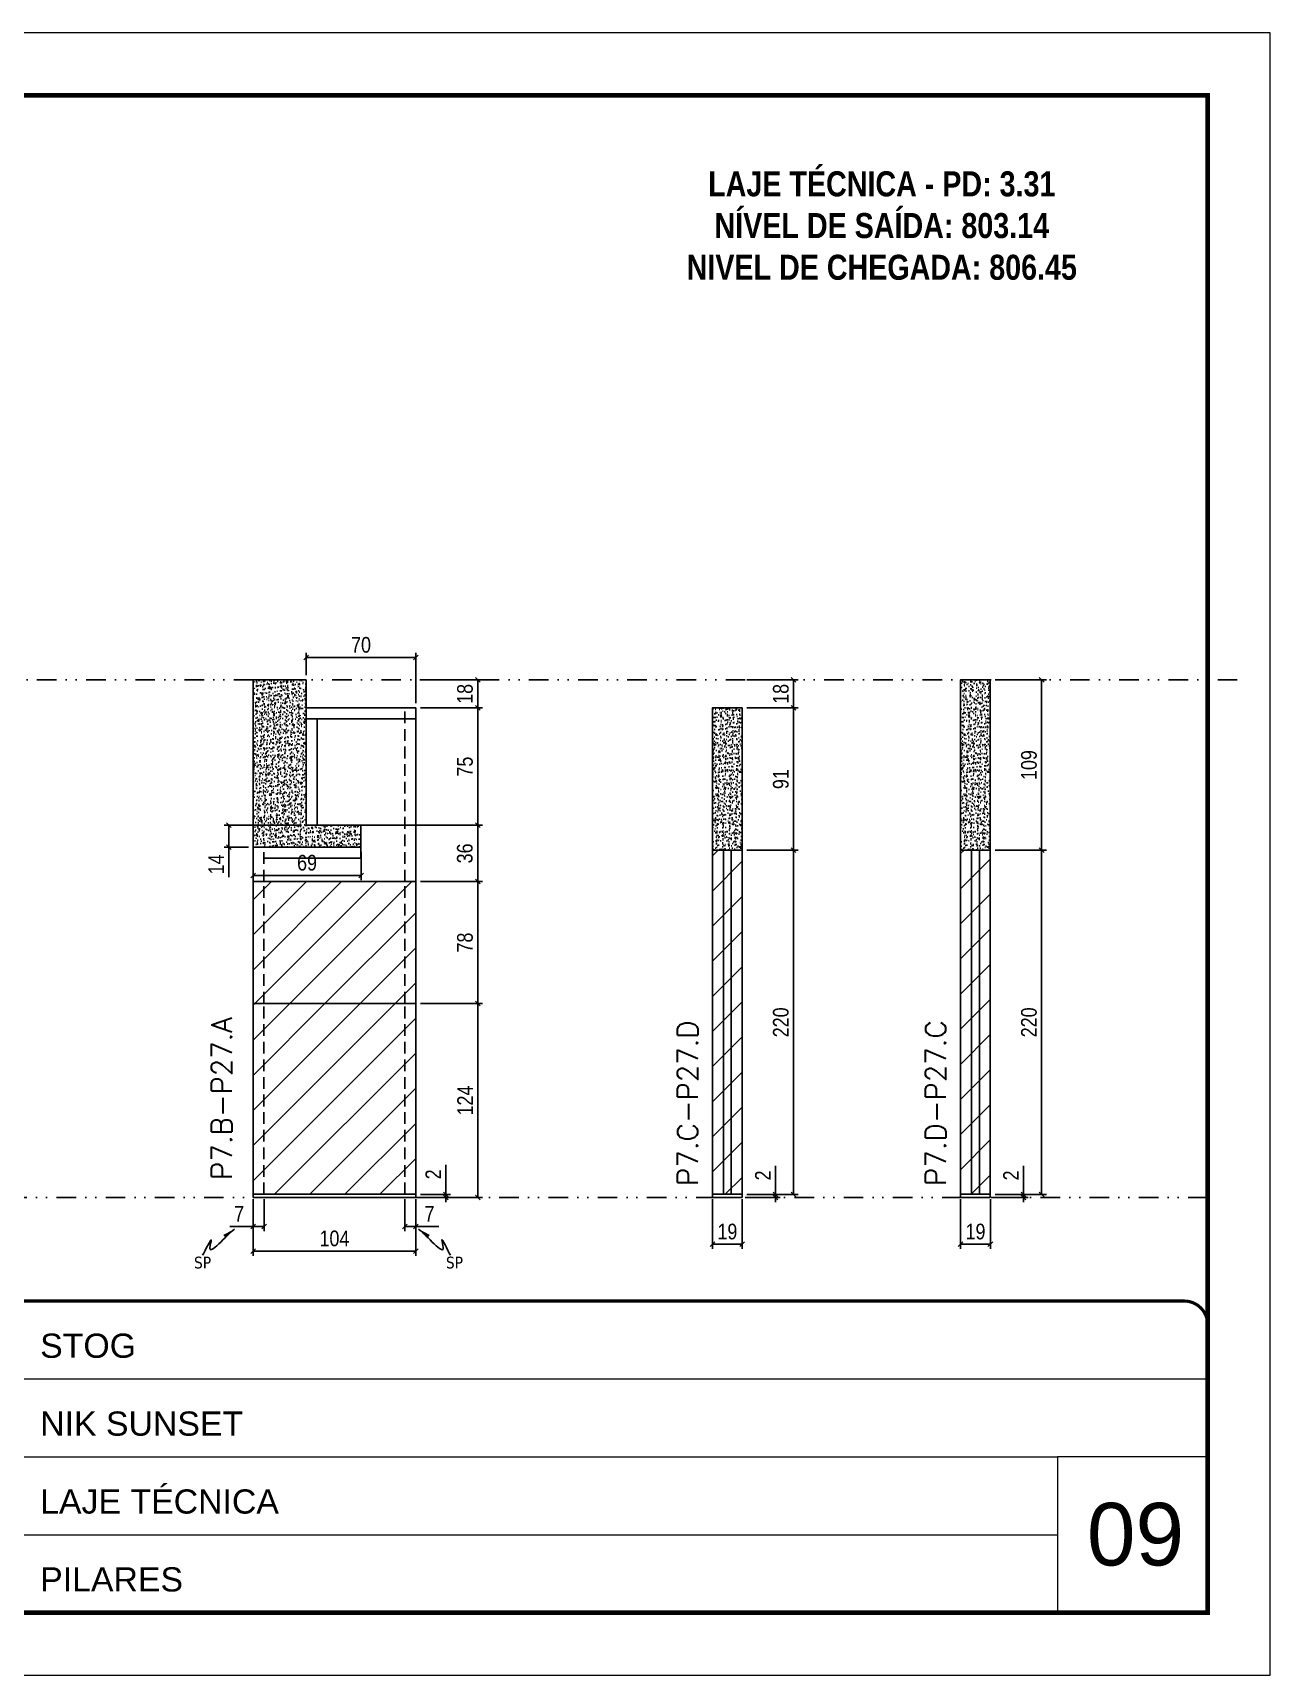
# Model space of a CAD drawing. Extents: x 808 to 7089, y -98 to 17032.
# Drawn here: x 1502 to 2293, y 13685 to 14735 of the extents above; entities that cross this region are included whole.
import ezdxf

# ---------------------------------------------------------------- set-up
doc = ezdxf.new("R2010")
doc.units = 0
for name, pattern in [('CONTINUO', [0]), ('DASHED', [0.75, 0.5, -0.25]), ('DIVIDE2', [0.625, 0.25, -0.125, 0, -0.125, 0, -0.125]), ('HIDDEN', [0.375, 0.25, -0.125])]:
    doc.linetypes.add(name, pattern=pattern)
for name, color, linetype, lineweight in [('CARIMBO', 255, 'Continuous', 9), ('Folhas', 255, 'Continuous', 9), ('REAPROVEITAMENTO', 251, 'Continuous', 9), ('SARRAFO DE PRESSAO', 251, 'DASHED', 9), ('Texto Seção', 7, 'Continuous', 15)]:
    doc.layers.add(name, color=color, linetype=linetype, lineweight=lineweight)
for name, color, linetype in [('COTA', 241, 'Continuous'), ('NOMENCLATURA', 7, 'Continuous'), ('Nível', 160, 'Continuous'), ('Painéis', 200, 'Continuous'), ('SARR_2.2x7', 40, 'Continuous'), ('Sarrafo de Pressão', 42, 'HIDDEN'), ('texto', 7, 'Continuous')]:
    doc.layers.add(name, color=color, linetype=linetype)
doc.styles.add('ARIAL', font='arial.ttf')
doc.styles.add('COTA TECNICA', font='techl___.ttf', dxfattribs={"height": 10})
doc.styles.add('COTA TECNICA-50', font='techl___.ttf', dxfattribs={"height": 10})
doc.styles.add('REGUA-120', font='ROMANS.shx', dxfattribs={"height": 15})
doc.styles.add('ROMANC', font='techb___.ttf', dxfattribs={"height": 2.5})
doc.styles.get("Standard").update_dxf_attribs({"font": 'arial.ttf'})
doc.dimstyles.new('COTA PAINEL-50', dxfattribs={"dimtxt": 10, "dimasz": 3, "dimexe": 3, "dimexo": 3, "dimgap": 3, "dimtad": 1, "dimdec": 1, "dimzin": 12, "dimdsep": 46, "dimtxsty": 'COTA TECNICA-50', "dimblk1": 'OBLIQUE', "dimblk2": 'OBLIQUE', "dimsah": 1, "dimcen": 0.9, "dimclrd": 4, "dimclre": 4, "dimclrt": 240, "dimadec": 1, "dimazin": 3, "dimtfac": 1, "dimtdec": 1, "dimtmove": 0, "dimatfit": 3, "dimfxl": 1, "dimtolj": 1, "dimtzin": 12, "dimarcsym": 0})
doc.dimstyles.new('PAINEL', dxfattribs={"dimtxt": 10, "dimasz": 3, "dimexe": 3, "dimexo": 3, "dimgap": 3, "dimtad": 1, "dimdec": 1, "dimzin": 12, "dimdsep": 46, "dimtxsty": 'COTA TECNICA', "dimblk1": 'OBLIQUE', "dimblk2": 'OBLIQUE', "dimsah": 1, "dimcen": 0.9, "dimclrd": 4, "dimclre": 4, "dimclrt": 240, "dimadec": 1, "dimazin": 3, "dimtfac": 1, "dimtdec": 1, "dimtmove": 0, "dimatfit": 3, "dimfxl": 1, "dimtolj": 1, "dimtzin": 12, "dimarcsym": 0})
doc.dimstyles.get("Standard").update_dxf_attribs({"dimtxt": 0.18, "dimasz": 0.18, "dimexe": 0.18, "dimexo": 0.0625, "dimgap": 0.09, "dimtad": 0, "dimtih": 1, "dimtoh": 1, "dimdec": 4, "dimzin": 0, "dimdsep": 46, "dimtxsty": 'Standard', "dimcen": 0.09, "dimadec": 0, "dimazin": 0, "dimtfac": 1, "dimtdec": 4, "dimtofl": 0, "dimtmove": 0, "dimatfit": 3, "dimfxl": 1, "dimtolj": 1, "dimtzin": 0, "dimarcsym": 0})
pattern_1 = [(45, (-2887.884, -1148.575), (-11.22532, 11.22532), [])]
pattern_2 = [(45, (-3183.5, -1148.575), (-11.22532, 11.22532), [])]

# ---------------------------------------------------------------- blocks, each defined once
blk = doc.blocks.new('9999999999')
at = {"color": 30, "linetype": 'CONTINUO'}
for p, q in [((98564.6, 34379.6), (99584, 34379.6)), ((98564.6, 34329.8), (99488, 34329.8)), ((99584, 34329.8), (99488, 34329.8)), ((99488, 34329.8), (99488, 34230.2)), ((98564.6, 34280), (99488, 34280))]:
    blk.add_line(p, q, dxfattribs=at)
at = {"color": 30, "linetype": 'CONTINUO', "const_width": 2}
blk.add_lwpolyline([(99584, 34230.2), (99584, 34414.4, 0.414214), (99569, 34429.4), (98229, 34429.4, 0.414214), (98214, 34414.4), (98214, 34245.2, 0.414214), (98229, 34230.2), (99584, 34230.2)], format="xyb", dxfattribs=at)
at = {"layer": 'Folhas'}
blk.add_lwpolyline([(98139, 34190.2), (99624, 34190.2), (99624, 35240.2), (98139, 35240.2)], close=True, dxfattribs=at)
at = {"layer": 'Folhas', "color": 30, "const_width": 3}
blk.add_lwpolyline([(98214, 34230.2), (99584, 34230.2), (99584, 35200.2), (98214, 35200.2)], close=True, dxfattribs=at)
at = {"color": 7, "linetype": 'Continuous', "ltscale": 5, "style": 'ARIAL'}
for s, height, p in [('STOG', 15.48, (98837.7, 34393.1)), ('NIK SUNSET', 15.48, (98837.7, 34343.3)), ('LAJE TÉCNICA', 15.483, (98837.7, 34293.5)), ('PILARES', 15.48, (98837.7, 34243.7))]:
    blk.add_text(s, height=height, dxfattribs=at).set_placement(p)
blk = doc.blocks.new('_Oblique')
at = {"color": 0, "linetype": 'ByBlock', "lineweight": -2}
blk.add_line((-0.5, -0.5), (0.5, 0.5), dxfattribs=at)
blk = doc.blocks.new('*D163')
at = {"layer": 'COTA', "color": 4, "lineweight": -2, "transparency": 16777216}
for p, q in [((1936.7, 13989.7), (1936.7, 13957.8)), ((1955.7, 13989.7), (1955.7, 13957.8)), ((1936.7, 13960.8), (1955.7, 13960.8))]:
    blk.add_line(p, q, dxfattribs=at)
at = {"layer": 'Defpoints', "color": 0, "transparency": 16777216}
for p in [(1936.7, 13992.7), (1955.7, 13992.7), (1955.7, 13960.8)]:
    blk.add_point(p, dxfattribs=at)
at = {"layer": 'COTA', "color": 4, "lineweight": -2, "transparency": 16777216, "xscale": 3, "yscale": 3, "zscale": 3, "rotation": 180}
blk.add_blockref('_Oblique', (1936.7, 13960.8), dxfattribs=at)
at = {"layer": 'COTA', "color": 4, "lineweight": -2, "transparency": 16777216, "xscale": 3, "yscale": 3, "zscale": 3}
blk.add_blockref('_Oblique', (1955.7, 13960.8), dxfattribs=at)
at = {"layer": 'COTA', "color": 240, "transparency": 16777216, "insert": (1946.2, 13968.9), "char_height": 10, "attachment_point": 5, "style": 'COTA TECNICA'}
blk.add_mtext('\\A1;19', dxfattribs=at)
blk = doc.blocks.new('*D164')
at = {"layer": 'COTA', "color": 4, "lineweight": -2, "transparency": 16777216}
for p, q in [((1958.7, 14212.7), (1991.5, 14212.7)), ((1988.5, 13992.7), (1988.5, 14212.7)), ((1958.7, 13992.7), (1991.5, 13992.7))]:
    blk.add_line(p, q, dxfattribs=at)
at = {"layer": 'Defpoints', "color": 0, "transparency": 16777216}
for p in [(1955.7, 14212.7), (1988.5, 14212.7), (1955.7, 13992.7)]:
    blk.add_point(p, dxfattribs=at)
at = {"layer": 'COTA', "color": 4, "lineweight": -2, "transparency": 16777216, "xscale": 3, "yscale": 3, "zscale": 3}
for p, rotation in [((1988.5, 14212.7), 90), ((1988.5, 13992.7), 270)]:
    blk.add_blockref('_Oblique', p, dxfattribs=dict(at, rotation=rotation))
at = {"layer": 'COTA', "color": 240, "transparency": 16777216, "insert": (1980.4, 14102.7), "char_height": 10, "attachment_point": 5, "rotation": 90, "style": 'COTA TECNICA'}
blk.add_mtext('\\A1;220', dxfattribs=at)
blk = doc.blocks.new('*D165')
at = {"layer": 'COTA', "color": 4, "lineweight": -2, "transparency": 16777216}
for p, q in [((1976.9, 13992.7), (1976.9, 14010.9)), ((1958.7, 13992.7), (1979.9, 13992.7)), ((1958.7, 13990.7), (1979.9, 13990.7)), ((1976.9, 13990.7), (1976.9, 13992.7)), ((1976.9, 13990.7), (1976.9, 13987.7))]:
    blk.add_line(p, q, dxfattribs=at)
at = {"layer": 'Defpoints', "color": 0, "transparency": 16777216}
for p in [(1955.7, 13992.7), (1955.7, 13990.7), (1976.9, 13992.7)]:
    blk.add_point(p, dxfattribs=at)
at = {"layer": 'COTA', "color": 4, "lineweight": -2, "transparency": 16777216, "xscale": 3, "yscale": 3, "zscale": 3}
for p, rotation in [((1976.9, 13992.7), 270), ((1976.9, 13990.7), 90)]:
    blk.add_blockref('_Oblique', p, dxfattribs=dict(at, rotation=rotation))
at = {"layer": 'COTA', "color": 240, "transparency": 16777216, "insert": (1968.9, 14004.8), "char_height": 10, "attachment_point": 5, "rotation": 90, "style": 'COTA TECNICA-50'}
blk.add_mtext('\\A1;2', dxfattribs=at)
blk = doc.blocks.new('*D148')
at = {"layer": 'COTA', "color": 4, "lineweight": -2, "transparency": 16777216}
for p, q in [((1643, 13989.7), (1643, 13953.4)), ((1747, 13989.7), (1747, 13953.4)), ((1643, 13956.4), (1747, 13956.4))]:
    blk.add_line(p, q, dxfattribs=at)
at = {"layer": 'Defpoints', "color": 0, "transparency": 16777216}
for p in [(1643, 13992.7), (1747, 13992.7), (1747, 13956.4)]:
    blk.add_point(p, dxfattribs=at)
at = {"layer": 'COTA', "color": 4, "lineweight": -2, "transparency": 16777216, "xscale": 3, "yscale": 3, "zscale": 3, "rotation": 180}
blk.add_blockref('_Oblique', (1643, 13956.4), dxfattribs=at)
at = {"layer": 'COTA', "color": 4, "lineweight": -2, "transparency": 16777216, "xscale": 3, "yscale": 3, "zscale": 3}
blk.add_blockref('_Oblique', (1747, 13956.4), dxfattribs=at)
at = {"layer": 'COTA', "color": 240, "transparency": 16777216, "insert": (1695, 13964.5), "char_height": 10, "attachment_point": 5, "style": 'COTA TECNICA'}
blk.add_mtext('\\A1;104', dxfattribs=at)
blk = doc.blocks.new('*D149')
at = {"layer": 'COTA', "color": 4, "lineweight": -2, "transparency": 16777216}
for p, q in [((1643, 13987.7), (1643, 13969.2)), ((1650, 13989.7), (1650, 13969.2)), ((1643, 13972.2), (1628.2, 13972.2)), ((1650, 13972.2), (1643, 13972.2))]:
    blk.add_line(p, q, dxfattribs=at)
at = {"layer": 'Defpoints', "color": 0, "transparency": 16777216}
for p in [(1643, 13990.7), (1650, 13992.7), (1643, 13972.2)]:
    blk.add_point(p, dxfattribs=at)
at = {"layer": 'COTA', "color": 4, "lineweight": -2, "transparency": 16777216, "xscale": 3, "yscale": 3, "zscale": 3, "rotation": 180}
blk.add_blockref('_Oblique', (1643, 13972.2), dxfattribs=at)
at = {"layer": 'COTA', "color": 4, "lineweight": -2, "transparency": 16777216, "xscale": 3, "yscale": 3, "zscale": 3}
blk.add_blockref('_Oblique', (1650, 13972.2), dxfattribs=at)
at = {"layer": 'COTA', "color": 240, "transparency": 16777216, "insert": (1634.1, 13980.3), "char_height": 10, "attachment_point": 5, "style": 'COTA TECNICA-50'}
blk.add_mtext('\\A1;7', dxfattribs=at)
blk = doc.blocks.new('*D150')
at = {"layer": 'COTA', "color": 4, "lineweight": -2, "transparency": 16777216}
for p, q in [((1740, 13989.7), (1740, 13969.2)), ((1747, 13987.7), (1747, 13969.2)), ((1740, 13972.2), (1747, 13972.2)), ((1747, 13972.2), (1761.7, 13972.2))]:
    blk.add_line(p, q, dxfattribs=at)
at = {"layer": 'Defpoints', "color": 0, "transparency": 16777216}
for p in [(1740, 13992.7), (1747, 13990.7), (1747, 13972.2)]:
    blk.add_point(p, dxfattribs=at)
at = {"layer": 'COTA', "color": 4, "lineweight": -2, "transparency": 16777216, "xscale": 3, "yscale": 3, "zscale": 3, "rotation": 180}
blk.add_blockref('_Oblique', (1740, 13972.2), dxfattribs=at)
at = {"layer": 'COTA', "color": 4, "lineweight": -2, "transparency": 16777216, "xscale": 3, "yscale": 3, "zscale": 3}
blk.add_blockref('_Oblique', (1747, 13972.2), dxfattribs=at)
at = {"layer": 'COTA', "color": 240, "transparency": 16777216, "insert": (1755.8, 13980.3), "char_height": 10, "attachment_point": 5, "style": 'COTA TECNICA-50'}
blk.add_mtext('\\A1;7', dxfattribs=at)
blk = doc.blocks.new('*D151')
at = {"layer": 'COTA', "color": 4, "linetype": 'ByBlock', "lineweight": -2, "transparency": 16777216}
for p, q in [((1750, 14114.7), (1789.6, 14114.7)), ((1786.6, 13990.7), (1786.6, 14114.7)), ((1750, 13990.7), (1789.6, 13990.7))]:
    blk.add_line(p, q, dxfattribs=at)
at = {"layer": 'Defpoints', "color": 0, "linetype": 'ByBlock', "transparency": 16777216}
for p in [(1747, 14114.7), (1786.6, 14114.7), (1747, 13990.7)]:
    blk.add_point(p, dxfattribs=at)
at = {"layer": 'COTA', "color": 4, "linetype": 'ByBlock', "lineweight": -2, "transparency": 16777216, "xscale": 3, "yscale": 3, "zscale": 3}
for p, rotation in [((1786.6, 14114.7), 90), ((1786.6, 13990.7), 270)]:
    blk.add_blockref('_Oblique', p, dxfattribs=dict(at, rotation=rotation))
at = {"layer": 'COTA', "color": 240, "linetype": 'ByBlock', "transparency": 16777216, "insert": (1778.5, 14052.7), "char_height": 10, "attachment_point": 5, "rotation": 90, "style": 'COTA TECNICA'}
blk.add_mtext('\\A1;124', dxfattribs=at)
blk = doc.blocks.new('*D152')
at = {"layer": 'COTA', "color": 4, "lineweight": -2, "transparency": 16777216}
for p, q in [((1766.2, 13992.7), (1766.2, 14011.5)), ((1750, 13992.7), (1769.2, 13992.7)), ((1750, 13990.7), (1769.2, 13990.7)), ((1766.2, 13990.7), (1766.2, 13992.7)), ((1766.2, 13990.7), (1766.2, 13987.7))]:
    blk.add_line(p, q, dxfattribs=at)
at = {"layer": 'Defpoints', "color": 0, "transparency": 16777216}
for p in [(1747, 13992.7), (1747, 13990.7), (1766.2, 13990.7)]:
    blk.add_point(p, dxfattribs=at)
at = {"layer": 'COTA', "color": 4, "lineweight": -2, "transparency": 16777216, "xscale": 3, "yscale": 3, "zscale": 3}
for p, rotation in [((1766.2, 13992.7), 270), ((1766.2, 13990.7), 90)]:
    blk.add_blockref('_Oblique', p, dxfattribs=dict(at, rotation=rotation))
at = {"layer": 'COTA', "color": 240, "transparency": 16777216, "insert": (1758.2, 14005.5), "char_height": 10, "attachment_point": 5, "rotation": 90, "style": 'COTA TECNICA-50'}
blk.add_mtext('\\A1;2', dxfattribs=at)
blk = doc.blocks.new('*D153')
at = {"layer": 'COTA', "color": 4, "linetype": 'ByBlock', "lineweight": -2, "transparency": 16777216}
for p, q in [((1750, 14114.7), (1789.6, 14114.7)), ((1786.6, 13990.7), (1786.6, 14114.7)), ((1750, 13990.7), (1789.6, 13990.7))]:
    blk.add_line(p, q, dxfattribs=at)
at = {"layer": 'Defpoints', "color": 0, "linetype": 'ByBlock', "transparency": 16777216}
for p in [(1747, 14114.7), (1786.6, 14114.7), (1747, 13990.7)]:
    blk.add_point(p, dxfattribs=at)
at = {"layer": 'COTA', "color": 4, "linetype": 'ByBlock', "lineweight": -2, "transparency": 16777216, "xscale": 3, "yscale": 3, "zscale": 3}
for p, rotation in [((1786.6, 14114.7), 90), ((1786.6, 13990.7), 270)]:
    blk.add_blockref('_Oblique', p, dxfattribs=dict(at, rotation=rotation))
at = {"layer": 'COTA', "color": 240, "linetype": 'ByBlock', "transparency": 16777216, "insert": (1778.5, 14052.7), "char_height": 10, "attachment_point": 5, "rotation": 90, "style": 'COTA TECNICA'}
blk.add_mtext('\\A1;124', dxfattribs=at)
blk = doc.blocks.new('*D154')
at = {"layer": 'COTA', "color": 4, "lineweight": -2, "transparency": 16777216}
for p, q in [((1750, 14192.7), (1789.6, 14192.7)), ((1786.6, 14114.7), (1786.6, 14192.7)), ((1750, 14114.7), (1789.6, 14114.7))]:
    blk.add_line(p, q, dxfattribs=at)
at = {"layer": 'Defpoints', "color": 0, "transparency": 16777216}
for p in [(1747, 14192.7), (1786.6, 14192.7), (1747, 14114.7)]:
    blk.add_point(p, dxfattribs=at)
at = {"layer": 'COTA', "color": 4, "lineweight": -2, "transparency": 16777216, "xscale": 3, "yscale": 3, "zscale": 3}
for p, rotation in [((1786.6, 14192.7), 90), ((1786.6, 14114.7), 270)]:
    blk.add_blockref('_Oblique', p, dxfattribs=dict(at, rotation=rotation))
at = {"layer": 'COTA', "color": 240, "transparency": 16777216, "insert": (1778.5, 14153.7), "char_height": 10, "attachment_point": 5, "rotation": 90, "style": 'COTA TECNICA-50'}
blk.add_mtext('\\A1;78', dxfattribs=at)
blk = doc.blocks.new('*D155')
at = {"layer": 'COTA', "color": 4, "lineweight": -2, "transparency": 16777216}
for p, q in [((1716, 14228.7), (1789.6, 14228.7)), ((1786.6, 14192.7), (1786.6, 14228.7)), ((1750, 14192.7), (1789.6, 14192.7))]:
    blk.add_line(p, q, dxfattribs=at)
at = {"layer": 'Defpoints', "color": 0, "transparency": 16777216}
for p in [(1713, 14228.7), (1786.6, 14228.7), (1747, 14192.7)]:
    blk.add_point(p, dxfattribs=at)
at = {"layer": 'COTA', "color": 4, "lineweight": -2, "transparency": 16777216, "xscale": 3, "yscale": 3, "zscale": 3}
for p, rotation in [((1786.6, 14228.7), 90), ((1786.6, 14192.7), 270)]:
    blk.add_blockref('_Oblique', p, dxfattribs=dict(at, rotation=rotation))
at = {"layer": 'COTA', "color": 240, "transparency": 16777216, "insert": (1778.4, 14210.7), "char_height": 10, "attachment_point": 5, "rotation": 90, "style": 'COTA TECNICA-50'}
blk.add_mtext('\\A1;36', dxfattribs=at)
blk = doc.blocks.new('*D156')
at = {"layer": 'COTA', "color": 4, "lineweight": -2, "transparency": 16777216}
for p, q in [((1750, 14303.7), (1789.6, 14303.7)), ((1786.6, 14303.7), (1786.6, 14228.7)), ((1716, 14228.7), (1789.6, 14228.7))]:
    blk.add_line(p, q, dxfattribs=at)
at = {"layer": 'Defpoints', "color": 0, "transparency": 16777216}
for p in [(1747, 14303.7), (1713, 14228.7), (1786.6, 14228.7)]:
    blk.add_point(p, dxfattribs=at)
at = {"layer": 'COTA', "color": 4, "lineweight": -2, "transparency": 16777216, "xscale": 3, "yscale": 3, "zscale": 3}
for p, rotation in [((1786.6, 14303.7), 90), ((1786.6, 14228.7), 270)]:
    blk.add_blockref('_Oblique', p, dxfattribs=dict(at, rotation=rotation))
at = {"layer": 'COTA', "color": 240, "transparency": 16777216, "insert": (1778.5, 14266.2), "char_height": 10, "attachment_point": 5, "rotation": 90, "style": 'COTA TECNICA'}
blk.add_mtext('\\A1;75', dxfattribs=at)
blk = doc.blocks.new('*D182')
at = {"layer": 'COTA', "color": 4, "linetype": 'ByBlock', "lineweight": -2, "transparency": 16777216}
for p, q in [((1958.7, 14303.7), (1991.5, 14303.7)), ((1988.5, 14303.7), (1988.5, 14212.7)), ((1958.7, 14212.7), (1991.5, 14212.7))]:
    blk.add_line(p, q, dxfattribs=at)
at = {"layer": 'Defpoints', "color": 0, "linetype": 'ByBlock', "transparency": 16777216}
for p in [(1955.7, 14303.7), (1955.7, 14212.7), (1988.5, 14212.7)]:
    blk.add_point(p, dxfattribs=at)
at = {"layer": 'COTA', "color": 4, "linetype": 'ByBlock', "lineweight": -2, "transparency": 16777216, "xscale": 3, "yscale": 3, "zscale": 3}
for p, rotation in [((1988.5, 14303.7), 90), ((1988.5, 14212.7), 270)]:
    blk.add_blockref('_Oblique', p, dxfattribs=dict(at, rotation=rotation))
at = {"layer": 'COTA', "color": 240, "linetype": 'ByBlock', "transparency": 16777216, "insert": (1980.4, 14258.2), "char_height": 10, "attachment_point": 5, "rotation": 90, "style": 'COTA TECNICA'}
blk.add_mtext('\\A1;91', dxfattribs=at)
blk = doc.blocks.new('*D145')
at = {"layer": 'COTA', "color": 4, "lineweight": -2, "transparency": 16777216}
for p, q in [((2095.3, 13989.7), (2095.3, 13957.8)), ((2114.3, 13989.7), (2114.3, 13957.8)), ((2095.3, 13960.8), (2114.3, 13960.8))]:
    blk.add_line(p, q, dxfattribs=at)
at = {"layer": 'Defpoints', "color": 0, "transparency": 16777216}
for p in [(2095.3, 13992.7), (2114.3, 13992.7), (2114.3, 13960.8)]:
    blk.add_point(p, dxfattribs=at)
at = {"layer": 'COTA', "color": 4, "lineweight": -2, "transparency": 16777216, "xscale": 3, "yscale": 3, "zscale": 3, "rotation": 180}
blk.add_blockref('_Oblique', (2095.3, 13960.8), dxfattribs=at)
at = {"layer": 'COTA', "color": 4, "lineweight": -2, "transparency": 16777216, "xscale": 3, "yscale": 3, "zscale": 3}
blk.add_blockref('_Oblique', (2114.3, 13960.8), dxfattribs=at)
at = {"layer": 'COTA', "color": 240, "transparency": 16777216, "insert": (2104.8, 13968.9), "char_height": 10, "attachment_point": 5, "style": 'COTA TECNICA'}
blk.add_mtext('\\A1;19', dxfattribs=at)
blk = doc.blocks.new('*D146')
at = {"layer": 'COTA', "color": 4, "lineweight": -2, "transparency": 16777216}
for p, q in [((2117.3, 14212.7), (2150.1, 14212.7)), ((2147.1, 13992.7), (2147.1, 14212.7)), ((2117.3, 13992.7), (2150.1, 13992.7))]:
    blk.add_line(p, q, dxfattribs=at)
at = {"layer": 'Defpoints', "color": 0, "transparency": 16777216}
for p in [(2114.3, 14212.7), (2147.1, 14212.7), (2114.3, 13992.7)]:
    blk.add_point(p, dxfattribs=at)
at = {"layer": 'COTA', "color": 4, "lineweight": -2, "transparency": 16777216, "xscale": 3, "yscale": 3, "zscale": 3}
for p, rotation in [((2147.1, 14212.7), 90), ((2147.1, 13992.7), 270)]:
    blk.add_blockref('_Oblique', p, dxfattribs=dict(at, rotation=rotation))
at = {"layer": 'COTA', "color": 240, "transparency": 16777216, "insert": (2139, 14102.7), "char_height": 10, "attachment_point": 5, "rotation": 90, "style": 'COTA TECNICA'}
blk.add_mtext('\\A1;220', dxfattribs=at)
blk = doc.blocks.new('*D147')
at = {"layer": 'COTA', "color": 4, "lineweight": -2, "transparency": 16777216}
for p, q in [((2135.5, 13992.7), (2135.5, 14010.9)), ((2117.3, 13992.7), (2138.5, 13992.7)), ((2117.3, 13990.7), (2138.5, 13990.7)), ((2135.5, 13990.7), (2135.5, 13992.7)), ((2135.5, 13990.7), (2135.5, 13987.7))]:
    blk.add_line(p, q, dxfattribs=at)
at = {"layer": 'Defpoints', "color": 0, "transparency": 16777216}
for p in [(2114.3, 13992.7), (2114.3, 13990.7), (2135.5, 13992.7)]:
    blk.add_point(p, dxfattribs=at)
at = {"layer": 'COTA', "color": 4, "lineweight": -2, "transparency": 16777216, "xscale": 3, "yscale": 3, "zscale": 3}
for p, rotation in [((2135.5, 13992.7), 270), ((2135.5, 13990.7), 90)]:
    blk.add_blockref('_Oblique', p, dxfattribs=dict(at, rotation=rotation))
at = {"layer": 'COTA', "color": 240, "transparency": 16777216, "insert": (2127.5, 14004.8), "char_height": 10, "attachment_point": 5, "rotation": 90, "style": 'COTA TECNICA-50'}
blk.add_mtext('\\A1;2', dxfattribs=at)
blk = doc.blocks.new('*D179')
at = {"layer": 'COTA', "color": 4, "linetype": 'ByBlock', "lineweight": -2, "transparency": 16777216}
for p, q in [((2117.3, 14321.7), (2150.1, 14321.7)), ((2147.1, 14321.7), (2147.1, 14212.7)), ((2117.3, 14212.7), (2150.1, 14212.7))]:
    blk.add_line(p, q, dxfattribs=at)
at = {"layer": 'Defpoints', "color": 0, "linetype": 'ByBlock', "transparency": 16777216}
for p in [(2114.3, 14321.7), (2114.3, 14212.7), (2147.1, 14212.7)]:
    blk.add_point(p, dxfattribs=at)
at = {"layer": 'COTA', "color": 4, "linetype": 'ByBlock', "lineweight": -2, "transparency": 16777216, "xscale": 3, "yscale": 3, "zscale": 3}
for p, rotation in [((2147.1, 14321.7), 90), ((2147.1, 14212.7), 270)]:
    blk.add_blockref('_Oblique', p, dxfattribs=dict(at, rotation=rotation))
at = {"layer": 'COTA', "color": 240, "linetype": 'ByBlock', "transparency": 16777216, "insert": (2139, 14267.2), "char_height": 10, "attachment_point": 5, "rotation": 90, "style": 'COTA TECNICA'}
blk.add_mtext('\\A1;109', dxfattribs=at)
blk = doc.blocks.new('*D144')
at = {"layer": 'COTA', "color": 4, "lineweight": -2, "transparency": 16777216}
for p, q in [((1958.7, 14321.7), (1991.5, 14321.7)), ((1988.5, 14303.7), (1988.5, 14321.7)), ((1958.7, 14303.7), (1991.5, 14303.7))]:
    blk.add_line(p, q, dxfattribs=at)
at = {"layer": 'Defpoints', "color": 0, "transparency": 16777216}
for p in [(1955.7, 14321.7), (1988.5, 14321.7), (1955.7, 14303.7)]:
    blk.add_point(p, dxfattribs=at)
at = {"layer": 'COTA', "color": 4, "lineweight": -2, "transparency": 16777216, "xscale": 3, "yscale": 3, "zscale": 3}
for p, rotation in [((1988.5, 14321.7), 90), ((1988.5, 14303.7), 270)]:
    blk.add_blockref('_Oblique', p, dxfattribs=dict(at, rotation=rotation))
at = {"layer": 'COTA', "color": 240, "transparency": 16777216, "insert": (1980.4, 14312.7), "char_height": 10, "attachment_point": 5, "rotation": 90, "style": 'COTA TECNICA'}
blk.add_mtext('\\A1;18', dxfattribs=at)
blk = doc.blocks.new('*D180')
at = {"layer": 'COTA', "color": 4, "lineweight": -2, "transparency": 16777216}
for p, q in [((1674, 14228.7), (1624.5, 14228.7)), ((1627.5, 14228.7), (1627.5, 14214.7)), ((1640, 14214.7), (1624.5, 14214.7)), ((1627.5, 14214.7), (1627.5, 14195.6))]:
    blk.add_line(p, q, dxfattribs=at)
at = {"layer": 'Defpoints', "color": 0, "transparency": 16777216}
for p in [(1677, 14228.7), (1627.5, 14214.7), (1643, 14214.7)]:
    blk.add_point(p, dxfattribs=at)
at = {"layer": 'COTA', "color": 4, "lineweight": -2, "transparency": 16777216, "xscale": 3, "yscale": 3, "zscale": 3}
for p, rotation in [((1627.5, 14228.7), 90), ((1627.5, 14214.7), 270)]:
    blk.add_blockref('_Oblique', p, dxfattribs=dict(at, rotation=rotation))
at = {"layer": 'COTA', "color": 240, "transparency": 16777216, "insert": (1619.4, 14203.7), "char_height": 10, "attachment_point": 5, "rotation": 90, "style": 'COTA TECNICA'}
blk.add_mtext('\\A1;14', dxfattribs=at)
blk = doc.blocks.new('*D181')
at = {"layer": 'COTA', "color": 4, "lineweight": -2, "transparency": 16777216}
for p, q in [((1643, 14211.7), (1643, 14193.5)), ((1712, 14211.7), (1712, 14193.5)), ((1712, 14196.5), (1643, 14196.5))]:
    blk.add_line(p, q, dxfattribs=at)
at = {"layer": 'Defpoints', "color": 0, "transparency": 16777216}
for p in [(1643, 14214.7), (1712, 14214.7), (1643, 14196.5)]:
    blk.add_point(p, dxfattribs=at)
at = {"layer": 'COTA', "color": 4, "lineweight": -2, "transparency": 16777216, "xscale": 3, "yscale": 3, "zscale": 3, "rotation": 180}
blk.add_blockref('_Oblique', (1643, 14196.5), dxfattribs=at)
at = {"layer": 'COTA', "color": 4, "lineweight": -2, "transparency": 16777216, "xscale": 3, "yscale": 3, "zscale": 3}
blk.add_blockref('_Oblique', (1712, 14196.5), dxfattribs=at)
at = {"layer": 'COTA', "color": 240, "transparency": 16777216, "insert": (1677.5, 14204.7), "char_height": 10, "attachment_point": 5, "style": 'COTA TECNICA'}
blk.add_mtext('\\A1;69', dxfattribs=at)
blk = doc.blocks.new('*D188')
at = {"layer": 'COTA', "color": 4, "lineweight": -2, "transparency": 16777216}
for p, q in [((1677, 14324.7), (1677, 14338.9)), ((1677, 14335.9), (1747, 14335.9)), ((1747, 14306.7), (1747, 14338.9))]:
    blk.add_line(p, q, dxfattribs=at)
at = {"layer": 'Defpoints', "color": 0, "transparency": 16777216}
for p in [(1747, 14335.9), (1677, 14321.7), (1747, 14303.7)]:
    blk.add_point(p, dxfattribs=at)
at = {"layer": 'COTA', "color": 4, "lineweight": -2, "transparency": 16777216, "xscale": 3, "yscale": 3, "zscale": 3, "rotation": 180}
blk.add_blockref('_Oblique', (1677, 14335.9), dxfattribs=at)
at = {"layer": 'COTA', "color": 4, "lineweight": -2, "transparency": 16777216, "xscale": 3, "yscale": 3, "zscale": 3}
blk.add_blockref('_Oblique', (1747, 14335.9), dxfattribs=at)
at = {"layer": 'COTA', "color": 240, "transparency": 16777216, "insert": (1712, 14344), "char_height": 10, "attachment_point": 5, "style": 'COTA TECNICA'}
blk.add_mtext('\\A1;70', dxfattribs=at)
blk = doc.blocks.new('*D632')
at = {"layer": 'COTA', "color": 4, "lineweight": -2, "transparency": 16777216}
for p, q in [((1750, 14321.7), (1789.6, 14321.7)), ((1786.6, 14303.7), (1786.6, 14321.7)), ((1750, 14303.7), (1789.6, 14303.7))]:
    blk.add_line(p, q, dxfattribs=at)
at = {"layer": 'Defpoints', "color": 0, "transparency": 16777216}
for p in [(1747, 14321.7), (1786.6, 14321.7), (1747, 14303.7)]:
    blk.add_point(p, dxfattribs=at)
at = {"layer": 'COTA', "color": 4, "lineweight": -2, "transparency": 16777216, "xscale": 3, "yscale": 3, "zscale": 3}
for p, rotation in [((1786.6, 14321.7), 90), ((1786.6, 14303.7), 270)]:
    blk.add_blockref('_Oblique', p, dxfattribs=dict(at, rotation=rotation))
at = {"layer": 'COTA', "color": 240, "transparency": 16777216, "insert": (1778.5, 14312.7), "char_height": 10, "attachment_point": 5, "rotation": 90, "style": 'COTA TECNICA'}
blk.add_mtext('\\A1;18', dxfattribs=at)

msp = doc.modelspace()

# ---------------------------------------------------------------- hatches: boundary and pattern name
at = {"layer": 'COTA', "linetype": 'ByBlock'}
h = msp.add_hatch(dxfattribs=at)
h.set_pattern_fill('AR-CONC', color=256, scale=0.03)
h.set_pattern_definition([(50, (-2887.884, -1148.575), (5.4655401, -0.4781726), [0.5715, -6.2865]), (355, (-2887.884, -1148.575), (-1.0573026, 5.7317054), [0.4572, -5.0292175]), (100.451445, (-2887.4286, -1148.615), (4.4082374, 5.2535326), [0.4857003, -5.3427073]), (46.1842, (-2887.884, -1147.051), (8.1323712, -1.2612698), [0.85725, -9.42975]), (96.63556, (-2887.206, -1147.156), (7.122124, 7.4227837), [0.7285507, -8.0140682]), (351.18415, (-2887.884, -1147.051), (7.122124, 7.4227837), [0.685799, -7.543792]), (21, (-2887.122, -1147.432), (4.5484317, -3.067956), [0.5715, -6.2865]), (326, (-2887.122, -1147.432), (1.8540609, 5.525639), [0.4572, -5.0292]), (71.451445, (-2886.743, -1147.688), (6.4024926, 2.457683), [0.4857003, -5.3426981]), (37.5, (-2887.884, -1148.5751), (0.0926581, 2.53665117), [0, -4.96824, 0, -5.1054, 0, -5.04825]), (7.5, (-2887.884, -1148.575), (2.00458988, 3.00541724), [0, -2.91084, 0, -4.85394, 0, -1.92405]), (327.5, (-2889.5833, -1148.5751), (4.06771786, -0.17186232), [0, -1.905, 0, -5.9436, 0, -7.8867]), (317.5, (-2890.3453, -1148.575), (4.44387544, 0.7627947), [0, -2.4765, 0, -3.94716, 0, -5.6007])])
h.paths.add_polyline_path([(1642.96, 14214.74), (1711.96, 14214.74), (1711.96, 14228.74), (1676.96, 14228.74), (1676.96, 14321.74), (1642.96, 14321.74)])
h = msp.add_hatch(dxfattribs=at)
h.set_pattern_fill('AR-CONC', color=256, scale=0.03)
h.set_pattern_definition([(50, (-6993.8305, 10164.7484), (5.46554, -0.4781726), [0.5715, -6.2865]), (355, (-6993.8305, 10164.7484), (-1.0573026, 5.7317054), [0.4572, -5.0292175]), (100.451445, (-6993.375, 10164.7086), (4.4082374, 5.2535326), [0.4857003, -5.3427073]), (46.1842, (-6993.8305, 10166.2724), (8.132371, -1.26127), [0.85725, -9.42975]), (96.63556, (-6993.153, 10166.167), (7.122124, 7.422784), [0.728551, -8.014068]), (351.18415, (-6993.8305, 10166.272), (7.122124, 7.422784), [0.685799, -7.543792]), (21, (-6993.0685, 10165.8914), (4.5484317, -3.067956), [0.5715, -6.2865]), (326, (-6993.0685, 10165.8914), (1.854061, 5.525639), [0.4572, -5.0292]), (71.451445, (-6992.6894, 10165.636), (6.4024926, 2.457683), [0.4857003, -5.342698]), (37.5, (-6993.8305, 10164.7484), (0.0926581, 2.53665117), [0, -4.96824, 0, -5.1054, 0, -5.04825]), (7.5, (-6993.8305, 10164.7484), (2.0045899, 3.00541724), [0, -2.91084, 0, -4.85394, 0, -1.92405]), (327.5, (-6995.5297, 10164.7484), (4.06771786, -0.1718623), [0, -1.905, 0, -5.9436, 0, -7.8867]), (317.5, (-6996.2917, 10164.7484), (4.4438754, 0.7627947), [0, -2.4765, 0, -3.94716, 0, -5.6007])])
h.paths.add_polyline_path([(2114.29, 14321.74), (2095.29, 14321.74), (2095.29, 14212.72), (2114.29, 14212.72)])
h = msp.add_hatch(dxfattribs=at)
h.set_pattern_fill('AR-CONC', color=256, scale=0.03)
h.set_pattern_definition([(50, (-7152.439, 10164.7484), (5.46554, -0.4781726), [0.5715, -6.2865]), (355, (-7152.439, 10164.7484), (-1.0573026, 5.7317054), [0.4572, -5.0292175]), (100.451445, (-7151.9836, 10164.7086), (4.4082374, 5.2535326), [0.4857003, -5.3427073]), (46.1842, (-7152.439, 10166.2724), (8.132371, -1.26127), [0.85725, -9.42975]), (96.63556, (-7151.761, 10166.167), (7.122124, 7.422784), [0.728551, -8.014068]), (351.18415, (-7152.439, 10166.272), (7.122124, 7.422784), [0.685799, -7.543792]), (21, (-7151.677, 10165.8914), (4.5484317, -3.067956), [0.5715, -6.2865]), (326, (-7151.677, 10165.8914), (1.854061, 5.525639), [0.4572, -5.0292]), (71.451445, (-7151.298, 10165.636), (6.4024926, 2.457683), [0.4857003, -5.342698]), (37.5, (-7152.439, 10164.7484), (0.0926581, 2.53665117), [0, -4.96824, 0, -5.1054, 0, -5.04825]), (7.5, (-7152.439, 10164.7484), (2.0045899, 3.00541724), [0, -2.91084, 0, -4.85394, 0, -1.92405]), (327.5, (-7154.1383, 10164.7484), (4.06771786, -0.1718623), [0, -1.905, 0, -5.9436, 0, -7.8867]), (317.5, (-7154.9003, 10164.7484), (4.4438754, 0.7627947), [0, -2.4765, 0, -3.94716, 0, -5.6007])])
h.paths.add_polyline_path([(1955.68, 14303.74), (1936.68, 14303.74), (1936.68, 14212.72), (1955.68, 14212.72)])
at = {"layer": 'REAPROVEITAMENTO'}
h = msp.add_hatch(dxfattribs=at)
h.set_pattern_fill('ANSI31', color=256, scale=5)
h.set_pattern_definition(pattern_2)
h.paths.add_polyline_path([(1955.68, 14212.74), (1936.68, 14212.74), (1936.68, 13992.74), (1955.68, 13992.74)])
h = msp.add_hatch(dxfattribs=at)
h.set_pattern_fill('ANSI31', color=256, scale=5)
h.set_pattern_definition(pattern_2)
h.paths.add_polyline_path([(2114.29, 14212.74), (2095.29, 14212.74), (2095.29, 13992.74), (2114.29, 13992.74)])
h = msp.add_hatch(dxfattribs=at)
h.set_pattern_fill('ANSI31', color=256, scale=5)
h.set_pattern_definition(pattern_1)
h.paths.add_polyline_path([(1642.96, 14192.74), (1642.96, 14114.74), (1746.96, 14114.74), (1746.96, 14192.74)])
h = msp.add_hatch(dxfattribs=at)
h.set_pattern_fill('ANSI31', color=256, scale=5)
h.set_pattern_definition(pattern_1)
h.paths.add_polyline_path([(1746.96, 14114.74), (1642.96, 14114.74), (1642.96, 13992.74), (1746.96, 13992.74)])

# ---------------------------------------------------------------- linework, layer by layer
at = {"layer": 'COTA', "linetype": 'ByBlock'}
for p, q in [((1642.96, 14214.74), (1642.96, 14321.74)), ((1642.96, 14321.74), (1676.96, 14321.74)), ((1676.96, 14321.74), (1676.96, 14303.74)), ((1746.96, 14303.74), (1746.96, 14303.74))]:
    msp.add_line(p, q, dxfattribs=at)
for points in [[(2095.29, 14212.72), (2114.29, 14212.72), (2114.29, 14321.74), (2095.29, 14321.74)], [(1936.68, 14212.72), (1955.68, 14212.72), (1955.68, 14303.74), (1936.68, 14303.74)]]:
    msp.add_lwpolyline(points, close=True, dxfattribs=at)
at = {"layer": 'Nível', "color": 4, "linetype": 'DIVIDE2', "ltscale": 50}
for p, q in [((1221.79, 14321.74), (2272.12, 14321.74)), ((1202.84, 13990.74), (2253.17, 13990.74))]:
    msp.add_line(p, q, dxfattribs=at)
at = {"layer": 'Painéis'}
for p, q in [((1676.96, 14228.74), (1676.96, 14303.74)), ((1676.96, 14303.74), (1746.96, 14303.74)), ((1746.96, 14114.74), (1746.96, 14303.74)), ((1676.96, 14228.74), (1711.96, 14228.74)), ((1711.96, 14228.74), (1711.96, 14214.74)), ((1711.96, 14228.74), (1746.96, 14228.74)), ((1642.96, 14214.74), (1711.96, 14214.74)), ((1642.96, 14214.74), (1642.96, 14114.74)), ((1936.68, 14212.74), (1936.68, 13992.74)), ((1936.68, 14212.74), (1955.68, 14212.74)), ((1936.68, 14212.74), (1955.68, 14212.74)), ((1955.68, 14212.74), (1955.68, 13992.74)), ((2095.29, 14212.74), (2095.29, 13992.74)), ((2095.29, 14212.74), (2114.29, 14212.74)), ((2095.29, 14212.74), (2114.29, 14212.74)), ((2114.29, 14212.74), (2114.29, 13992.74)), ((1746.96, 14192.74), (1642.96, 14192.74)), ((1936.68, 13992.74), (1955.68, 13992.74)), ((1936.68, 13992.74), (1955.68, 13992.74)), ((1936.68, 13990.74), (1936.68, 13992.74)), ((1955.68, 13990.74), (1936.68, 13990.74)), ((1955.68, 13992.74), (1955.68, 13990.74)), ((2095.29, 13992.74), (2114.29, 13992.74)), ((2095.29, 13992.74), (2114.29, 13992.74)), ((2095.29, 13990.74), (2095.29, 13992.74)), ((2114.29, 13990.74), (2095.29, 13990.74)), ((2114.29, 13992.74), (2114.29, 13990.74))]:
    msp.add_line(p, q, dxfattribs=at)
for points in [[(1642.96, 14114.74), (1746.96, 14114.74), (1746.96, 13992.74), (1642.96, 13992.74)], [(1642.96, 13990.74), (1746.96, 13990.74), (1746.96, 13992.74), (1642.96, 13992.74)]]:
    msp.add_lwpolyline(points, close=True, dxfattribs=at)
at = {"layer": 'SARR_2.2x7'}
for p, q in [((1746.96, 14296.74), (1676.96, 14296.74)), ((1683.96, 14228.74), (1683.96, 14296.74)), ((1711.96, 14207.74), (1649.96, 14207.74)), ((1711.96, 14214.74), (1711.96, 14207.74)), ((1943.68, 14212.74), (1943.68, 13992.74)), ((1948.68, 14212.74), (1948.68, 13992.74)), ((2102.29, 14212.74), (2102.29, 13992.74)), ((2107.29, 14212.74), (2107.29, 13992.74))]:
    msp.add_line(p, q, dxfattribs=at)
at = {"layer": 'Sarrafo de Pressão', "ltscale": 30}
for p, q in [((1739.96, 14192.74), (1739.96, 14303.74)), ((1649.96, 14192.74), (1649.96, 14214.74)), ((1649.96, 14114.74), (1649.96, 14192.74)), ((1739.96, 14114.74), (1739.96, 14192.74)), ((1649.96, 13992.74), (1649.96, 14114.74)), ((1739.96, 13992.74), (1739.96, 14114.74))]:
    msp.add_line(p, q, dxfattribs=at)

# ---------------------------------------------------------------- block references
at = {"layer": 'SARRAFO DE PRESSAO', "color": 6, "linetype": 'ByBlock'}
msp.add_blockref('9999999999', (-97330.81, -20504.88), dxfattribs=at)

# ---------------------------------------------------------------- texts
at = {"layer": 'CARIMBO', "style": 'ARIAL'}
msp.add_text('09', height=40, dxfattribs=at).set_placement((2176.03, 13755.47))
at = {"layer": 'NOMENCLATURA', "color": 2, "insert": (2044.91, 14673.47), "char_height": 16, "attachment_point": 2, "style": 'ROMANC'}
msp.add_mtext_dynamic_manual_height_columns('\\PLAJE TÉCNICA - PD: 3.31\\PNÍVEL DE SAÍDA: 803.14\\PNIVEL DE CHEGADA: 806.45', width=328.3607, gutter_width=1, heights=[0], dxfattribs=at)
at = {"layer": 'texto', "color": 0, "char_height": 7.5, "attachment_point": 5}
for insert in [(1610.71, 13949.06), (1771.73, 13949.06)]:
    msp.add_mtext('{\\fTahoma|b0|i0|c0|p34;\\C4;SP}', dxfattribs=dict(at, insert=insert))
at = {"layer": 'Texto Seção', "char_height": 13, "width": 285.3299, "attachment_point": 7, "rotation": 90, "style": 'REGUA-120'}
for s, insert in [('P7.B-P27.A', (1629.49, 14001.99)), ('P7.C-P27.D', (1927.23, 13998.15)), ('P7.D-P27.C', (2085.84, 13998.15))]:
    msp.add_mtext(s, dxfattribs=dict(at, insert=insert))

# ---------------------------------------------------------------- dimensions: what is measured, and where the dimension line sits
at = {"layer": 'COTA'}
for base, p1, p2, dimstyle, picture, middle in [((1746.96, 14335.93), (1676.96, 14321.74), (1746.96, 14303.74), 'PAINEL', '*D188', (1711.96, 14344.03)), ((1746.96, 13972.23), (1739.96, 13992.74), (1746.96, 13990.74), 'COTA PAINEL-50', '*D150', (1755.82, 13980.3))]:
    dim = msp.add_linear_dim(base=base, p1=p1, p2=p2, dimstyle=dimstyle, dxfattribs=at)
    dim.commit()
    dim.dimension.update_dxf_attribs({"geometry": picture, "text_midpoint": middle})
for base, p1, p2, angle, dimstyle, picture, middle in [((1786.6, 14321.74), (1746.96, 14303.74), (1746.96, 14321.74), 90, 'PAINEL', '*D632', (1778.5, 14312.74)), ((1988.54, 14321.74), (1955.68, 14303.74), (1955.68, 14321.74), 90, 'PAINEL', '*D144', (1980.44, 14312.74)), ((1786.6, 14228.74), (1746.96, 14303.74), (1712.96, 14228.74), 90, 'PAINEL', '*D156', (1778.49, 14266.24)), ((1627.48, 14214.74), (1676.96, 14228.74), (1642.96, 14214.74), 90, 'PAINEL', '*D180', (1619.4, 14203.68)), ((1786.6, 14228.74), (1746.96, 14192.74), (1712.96, 14228.74), 90, 'COTA PAINEL-50', '*D155', (1778.38, 14210.74)), ((1642.96, 14196.55), (1711.96, 14214.74), (1642.96, 14214.74), 180, 'PAINEL', '*D181', (1677.46, 14204.68)), ((1786.6, 14192.74), (1746.96, 14114.74), (1746.96, 14192.74), 90, 'COTA PAINEL-50', '*D154', (1778.5, 14153.74)), ((1642.96, 13972.23), (1649.96, 13992.74), (1642.96, 13990.74), 180, 'COTA PAINEL-50', '*D149', (1634.09, 13980.3))]:
    dim = msp.add_linear_dim(base=base, p1=p1, p2=p2, angle=angle, dimstyle=dimstyle, dxfattribs=at)
    dim.commit()
    dim.dimension.update_dxf_attribs({"geometry": picture, "text_midpoint": middle})
at = {"layer": 'COTA', "linetype": 'ByBlock'}
for base, p1, p2, picture, middle in [((2147.15, 14212.72), (2114.29, 14321.74), (2114.29, 14212.72), '*D179', (2139.01, 14267.23)), ((1988.54, 14212.72), (1955.68, 14303.74), (1955.68, 14212.72), '*D182', (1980.45, 14258.23))]:
    dim = msp.add_linear_dim(base=base, p1=p1, p2=p2, angle=90, dimstyle='PAINEL', dxfattribs=at)
    dim.commit()
    dim.dimension.update_dxf_attribs({"geometry": picture, "text_midpoint": middle})
at = {"layer": 'COTA'}
for base, p1, p2, picture, middle in [((1988.5, 14212.74), (1955.68, 13992.74), (1955.68, 14212.74), '*D164', (1980.4, 14102.74)), ((2147.11, 14212.74), (2114.29, 13992.74), (2114.29, 14212.74), '*D146', (2139.01, 14102.74))]:
    dim = msp.add_linear_dim(base=base, p1=p1, p2=p2, angle=90, dimstyle='PAINEL', override={"dimarcsym": 2}, dxfattribs=at)
    dim.commit()
    dim.dimension.update_dxf_attribs({"geometry": picture, "text_midpoint": middle})
at = {"layer": 'COTA', "linetype": 'ByBlock'}
for picture in ['*D151', '*D153']:
    dim = msp.add_aligned_dim(p1=(1746.96, 13990.74), p2=(1746.96, 14114.74), distance=-39.64, dimstyle='PAINEL', dxfattribs=at)
    dim.commit()
    dim.dimension.update_dxf_attribs({"geometry": picture, "text_midpoint": (1778.52, 14052.74)})
at = {"layer": 'COTA'}
for base, p1, p2, picture, middle in [((1766.21, 13990.74), (1746.96, 13992.74), (1746.96, 13990.74), '*D152', (1766.21, 14005.49)), ((1976.88, 13992.74), (1955.68, 13990.74), (1955.68, 13992.74), '*D165', (1976.88, 14004.8)), ((2135.49, 13992.74), (2114.29, 13990.74), (2114.29, 13992.74), '*D147', (2135.49, 14004.8))]:
    dim = msp.add_linear_dim(base=base, p1=p1, p2=p2, angle=90, dimstyle='COTA PAINEL-50', dxfattribs=at)
    dim.commit()
    dim.dimension.update_dxf_attribs({"geometry": picture, "text_midpoint": middle, "dimtype": 160})
for base, p1, p2, picture, middle in [((1746.96, 13956.38), (1642.96, 13992.74), (1746.96, 13992.74), '*D148', (1694.96, 13964.48)), ((1955.68, 13960.85), (1936.68, 13992.74), (1955.68, 13992.74), '*D163', (1946.18, 13968.93)), ((2114.29, 13960.85), (2095.29, 13992.74), (2114.29, 13992.74), '*D145', (2104.79, 13968.93))]:
    dim = msp.add_linear_dim(base=base, p1=p1, p2=p2, dimstyle='PAINEL', override={"dimarcsym": 2}, dxfattribs=at)
    dim.commit()
    dim.dimension.update_dxf_attribs({"geometry": picture, "text_midpoint": middle})

# ---------------------------------------------------------------- leaders
at = {"layer": 'COTA', "path_type": 1}
for points in [[(1631.13, 13970.56), (1615.34, 13958.72), (1616.27, 13963.53), (1610.71, 13953.75)], [(1748.78, 13970.56), (1764.57, 13958.72), (1763.65, 13963.53), (1769.2, 13953.75)]]:
    msp.add_leader(points, dimstyle='Standard', override={"dimasz": 8}, dxfattribs=at)

doc.saveas('drawing.dxf')
